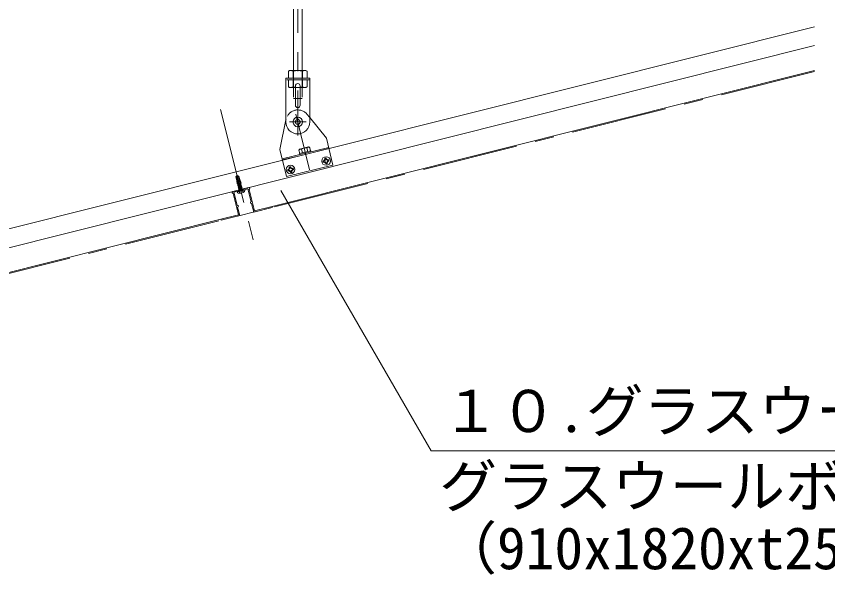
# Model space of a CAD drawing. Units: millimetres on the paper, enlarged 5 times, with parts at other scales. Extents: x -1379 to 1379, y -984 to 973.
# Drawn here: x -1030.8 to -819.4, y -787.7 to -642.2 of the extents above; entities that cross this region are included whole.
import ezdxf
from ezdxf.enums import TextEntityAlignment as Align

# ---------------------------------------------------------------- set-up
doc = ezdxf.new("R2010")
doc.units = ezdxf.units.MM
doc.header["$LTSCALE"] = 5
for name, pattern in [('CHAIN1', [8, 5, -1, 1, -1]), ('DASHED1', [1.8, 1.2, -0.6]), ('LONG_DASHED1', [7, 6, -1])]:
    doc.linetypes.add(name, pattern=pattern)
for name, color, linetype, lineweight in [('2-0_中心線', 3, 'Continuous', 18), ('2-1_中線', 7, 'Continuous', 18), ('2-2_太線１', 3, 'Continuous', 18), ('2-5_寸法', 4, 'Continuous', 9), ('2-6_文字', 7, 'Continuous', 18)]:
    doc.layers.add(name, color=color, linetype=linetype, lineweight=lineweight)
doc.styles.add('ＭＳ ゴシック', font='')
doc.styles.get('ＭＳ ゴシック').set_extended_font_data('MS Gothic')

msp = doc.modelspace()

# ---------------------------------------------------------------- linework, layer by layer
at = {"layer": '2-0_中心線', "color": 4, "linetype": 'CHAIN1', "lineweight": 9}
for p, q in [((-957.442, -541.515), (-957.442, -673.252)), ((-822.843, -656.545), (-1316.094, -780.271)), ((-977.561, -666.443), (-967.842, -705.191)), ((-954.42, -682.171), (-957.926, -667.719)), ((-959.557, -669.715), (-955.254, -669.715))]:
    msp.add_line(p, q, dxfattribs=at)
at = {"layer": '2-1_中線'}
for p, q in [((-822.843, -649.844), (-1308.699, -771.715)), ((-964.131, -691.728), (-822.843, -656.287)), ((-954.317, -658.34), (-960.567, -658.34)), ((-960.567, -658.34), (-960.567, -669.715)), ((-962.131, -676.898), (-960.567, -669.188)), ((-949.983, -673.951), (-954.317, -668.549)), ((-949.983, -673.951), (-948.274, -680.997)), ((-961.541, -679.328), (-949.394, -676.381)), ((-962.131, -676.898), (-960.422, -683.944)), ((-948.274, -680.997), (-960.422, -683.944)), ((-970.259, -686.821), (-974.381, -687.855)), ((-974.26, -688.34), (-972.861, -693.917)), ((-970.441, -687.125), (-974.078, -688.037)), ((-974.078, -688.037), (-973.226, -691.432)), ((-970.441, -687.125), (-969.589, -690.519)), ((-970.137, -687.306), (-968.738, -692.883)), ((-969.467, -691.004), (-968.92, -693.187)), ((-973.105, -691.917), (-972.557, -694.099)), ((-1188.917, -748.112), (-977.468, -695.073))]:
    msp.add_line(p, q, dxfattribs=at)
at = {"layer": '2-1_中線', "color": 3}
for p, q in [((-959.563, -656.34), (-959.892, -656.53)), ((-959.892, -658.34), (-959.892, -656.53)), ((-955.32, -656.34), (-959.563, -656.34)), ((-958.667, -658.34), (-958.667, -656.53)), ((-956.217, -658.34), (-956.217, -656.53)), ((-955.32, -656.34), (-954.992, -656.53)), ((-954.992, -658.34), (-954.992, -656.53)), ((-959.892, -658.34), (-954.992, -658.34)), ((-956.951, -676.799), (-954.632, -676.237)), ((-954.713, -676.279), (-955.061, -676.468)), ((-954.543, -676.257), (-954.416, -676.285)), ((-957.135, -677.101), (-956.929, -677.952)), ((-957.022, -676.859), (-957.122, -676.944)), ((-956.929, -677.952), (-954.124, -677.271)), ((-956.859, -676.8), (-956.463, -676.81)), ((-956.462, -676.814), (-956.228, -677.781)), ((-955.061, -676.468), (-954.825, -677.441)), ((-954.33, -676.421), (-954.124, -677.271)), ((-954.01, -677.501), (-954.069, -677.258))]:
    msp.add_line(p, q, dxfattribs=at)
at = {"layer": '2-1_中線', "linetype": 'DASHED1'}
for p, q in [((-954.317, -658.74), (-960.567, -658.74)), ((-949.323, -676.673), (-961.471, -679.619))]:
    msp.add_line(p, q, dxfattribs=at)
at = {"layer": '2-1_中線', "color": 3, "linetype": 'DASHED1'}
for p, q in [((-954.992, -658.74), (-959.892, -658.74)), ((-959.892, -658.765), (-959.892, -660.576)), ((-958.667, -658.765), (-958.667, -660.576)), ((-956.217, -658.765), (-956.217, -660.576)), ((-954.992, -658.765), (-954.992, -660.576)), ((-959.563, -660.765), (-959.892, -660.576)), ((-959.563, -660.765), (-955.32, -660.765)), ((-955.32, -660.765), (-954.992, -660.576))]:
    msp.add_line(p, q, dxfattribs=at)
at = {"layer": '2-1_中線'}
for points in [[(-954.317, -658.34), (-954.317, -668.569), (-954.317, -669.715)], [(-968.738, -692.883), (-964.131, -691.728), (-964.07, -691.97), (-968.92, -693.187)], [(-972.861, -693.917), (-977.468, -695.073), (-977.407, -695.316), (-972.557, -694.099)]]:
    msp.add_lwpolyline(points, dxfattribs=at)
at = {"layer": '2-1_中線', "color": 3}
msp.add_lwpolyline([(-954.069, -677.258), (-956.984, -677.965), (-956.925, -678.208)], dxfattribs=at)
at = {"layer": '2-1_中線', "linetype": 'DASHED1'}
msp.add_circle((-957.442, -669.715), 0.625, dxfattribs=at)
at = {"layer": '2-1_中線'}
for centre in [(-950.085, -679.893), (-959.317, -682.132)]:
    msp.add_circle(centre, 0.5, dxfattribs=at)
at = {"layer": '2-1_中線', "color": 3}
for centre, radius, start, end in [((-959.091, -658.033), 1.703, 96.34296, 118.04134), ((-959.321, -657.559), 1.22, 57.5712, 88.0446), ((-957.442, -660.394), 4.054, 72.41205, 107.58797), ((-955.563, -657.559), 1.22, 91.95543, 122.42883), ((-955.792, -658.033), 1.703, 61.95869, 83.65707), ((-954.597, -676.501), 0.25, 77.36946, 117.49501), ((-954.573, -676.48), 0.25, 13.63478, 103.63478), ((-956.892, -677.042), 0.25, 103.63478, 193.63478), ((-956.86, -677.05), 0.25, 89.57679, 130.23683), ((-955.289, -678.568), 2.111, 83.80149, 123.78592)]:
    msp.add_arc(centre, radius, start, end, dxfattribs=at)
at = {"layer": '2-1_中線', "color": 3, "linetype": 'DASHED1'}
for centre, radius, start, end in [((-959.091, -659.073), 1.703, 241.95869, 263.65707), ((-959.321, -659.546), 1.22, 271.95543, 302.42883), ((-957.442, -656.711), 4.054, 252.41205, 287.58797), ((-955.563, -659.546), 1.22, 237.5712, 268.0446), ((-955.792, -659.073), 1.703, 276.34296, 298.04134)]:
    msp.add_arc(centre, radius, start, end, dxfattribs=at)
at = {"layer": '2-1_中線', "linetype": 'DASHED1'}
msp.add_arc((-957.442, -669.715), 3.125, 40.37392, 166.89564, dxfattribs=at)
at = {"layer": '2-1_中線'}
for centre, radius, start, end in [((-957.442, -669.715), 3.125, 180, 0), ((-970.198, -687.064), 0.25, 284.08137, 104.08137), ((-974.32, -688.098), 0.25, 104.08137, 284.08137), ((-969.528, -690.762), 0.25, 104.08137, 284.08137), ((-973.166, -691.674), 0.25, 284.08137, 104.08137)]:
    msp.add_arc(centre, radius, start, end, dxfattribs=at)
at = {"layer": '2-2_太線１'}
for p, q in [((-958.567, -541.515), (-958.567, -663.266)), ((-956.317, -541.515), (-956.317, -663.266)), ((-822.843, -644.947), (-1309.855, -767.107)), ((-958.067, -660.34), (-958.067, -665.34)), ((-956.817, -660.34), (-956.817, -665.34)), ((-973.315, -683.742), (-973.583, -684.051)), ((-973.341, -685.017), (-973.583, -684.051)), ((-973.446, -684.084), (-973.583, -684.051)), ((-973.224, -683.827), (-973.446, -684.084)), ((-973.446, -684.084), (-973.189, -685.108)), ((-973.335, -684.218), (-973.224, -683.827)), ((-973.335, -684.218), (-973.116, -685.089)), ((-973.232, -683.701), (-973.315, -683.742)), ((-973.315, -683.742), (-973.224, -683.827)), ((-973.224, -683.827), (-973.232, -683.701)), ((-973.182, -683.802), (-973.232, -683.701)), ((-973.159, -684.045), (-973.18, -684.116)), ((-973.18, -684.116), (-972.859, -685.393)), ((-972.982, -683.973), (-973.001, -683.966)), ((-972.851, -684.894), (-972.516, -684.81)), ((-972.841, -684.132), (-972.662, -684.846)), ((-972.805, -683.915), (-972.758, -683.844)), ((-972.801, -684.94), (-972.58, -684.826)), ((-972.516, -684.81), (-972.758, -683.844)), ((-972.459, -684.909), (-972.516, -684.81)), ((-973.349, -685.289), (-973.155, -685.206)), ((-973.349, -685.289), (-973.347, -685.221)), ((-973.349, -685.289), (-973.211, -685.328)), ((-973.347, -685.221), (-973.178, -685.134)), ((-973.347, -685.221), (-973.259, -685.136)), ((-973.341, -685.017), (-973.272, -685)), ((-973.298, -685.598), (-973.173, -685.478)), ((-973.298, -685.598), (-973.065, -685.497)), ((-973.292, -685.623), (-973.298, -685.598)), ((-973.259, -685.136), (-973.292, -685.005)), ((-973.292, -685.623), (-973.058, -685.52)), ((-973.292, -685.623), (-973.125, -685.67)), ((-973.272, -685), (-973.234, -685.123)), ((-973.234, -685.123), (-973.259, -685.136)), ((-972.853, -685.023), (-973.235, -685.119)), ((-973.178, -685.134), (-973.234, -685.123)), ((-973.212, -685.94), (-973.088, -685.82)), ((-973.206, -685.964), (-973.212, -685.94)), ((-973.211, -685.328), (-973.175, -685.31)), ((-973.173, -685.478), (-973.211, -685.328)), ((-973.206, -685.964), (-972.23, -685.538)), ((-973.206, -685.964), (-973.039, -686.012)), ((-973.178, -685.134), (-973.155, -685.206)), ((-973.175, -685.31), (-973.155, -685.206)), ((-973.175, -685.31), (-973.13, -685.456)), ((-973.13, -685.456), (-973.173, -685.478)), ((-973.065, -685.497), (-973.13, -685.456)), ((-973.126, -686.282), (-973.002, -686.162)), ((-973.12, -686.306), (-973.126, -686.282)), ((-973.125, -685.67), (-973.072, -685.643)), ((-973.088, -685.82), (-973.125, -685.67)), ((-973.12, -686.306), (-972.145, -685.88)), ((-973.12, -686.306), (-972.954, -686.354)), ((-972.403, -685.466), (-973.088, -685.82)), ((-973.072, -685.643), (-973.058, -685.52)), ((-973.072, -685.643), (-973.054, -685.702)), ((-973.065, -685.497), (-973.058, -685.52)), ((-973.039, -686.012), (-972.355, -685.659)), ((-973.002, -686.162), (-973.039, -686.012)), ((-973.03, -686.614), (-972.916, -686.504)), ((-973.009, -686.656), (-973.03, -686.614)), ((-973.009, -686.656), (-972.059, -686.222)), ((-973.009, -686.656), (-972.881, -686.692)), ((-972.317, -685.808), (-973.002, -686.162)), ((-972.954, -686.354), (-972.269, -686)), ((-972.916, -686.504), (-972.954, -686.354)), ((-972.945, -686.956), (-972.83, -686.845)), ((-972.923, -686.997), (-972.945, -686.956)), ((-972.923, -686.997), (-971.973, -686.564)), ((-972.231, -686.15), (-972.916, -686.504)), ((-972.881, -686.692), (-972.183, -686.342)), ((-972.83, -686.845), (-972.869, -686.689)), ((-972.851, -684.894), (-972.863, -685.617)), ((-972.862, -685.534), (-972.441, -685.317)), ((-972.862, -685.534), (-972.81, -685.412)), ((-972.489, -685.124), (-972.858, -685.315)), ((-972.81, -685.385), (-972.858, -685.315)), ((-972.855, -685.144), (-972.526, -684.975)), ((-972.855, -685.144), (-972.803, -685.056)), ((-972.733, -684.864), (-972.851, -684.925)), ((-972.801, -684.94), (-972.851, -684.925)), ((-972.836, -687.344), (-971.886, -686.911)), ((-972.146, -686.492), (-972.83, -686.845)), ((-972.81, -685.412), (-972.316, -685.196)), ((-972.809, -685.385), (-972.81, -685.412)), ((-972.803, -685.056), (-972.459, -684.909)), ((-972.801, -684.94), (-972.803, -685.056)), ((-972.795, -687.034), (-972.098, -686.684)), ((-972.059, -686.839), (-972.743, -687.192)), ((-972.459, -684.909), (-972.526, -684.975)), ((-972.489, -685.124), (-972.526, -684.975)), ((-972.316, -685.196), (-972.441, -685.317)), ((-972.403, -685.466), (-972.441, -685.317)), ((-972.23, -685.538), (-972.355, -685.659)), ((-972.317, -685.808), (-972.355, -685.659)), ((-972.316, -685.196), (-972.322, -685.172)), ((-972.145, -685.88), (-972.269, -686)), ((-972.231, -686.15), (-972.269, -686)), ((-972.23, -685.538), (-972.236, -685.514)), ((-972.059, -686.222), (-972.183, -686.342)), ((-972.145, -685.88), (-972.151, -685.856)), ((-971.973, -686.564), (-972.098, -686.684)), ((-972.059, -686.222), (-972.065, -686.198)), ((-971.886, -686.911), (-972.01, -687.031)), ((-971.973, -686.564), (-971.979, -686.54)), ((-971.886, -686.911), (-971.892, -686.886)), ((-971.259, -687.459), (-973.199, -687.945)), ((-973.199, -687.945), (-973.181, -688.018)), ((-971.411, -687.368), (-973.108, -687.794)), ((-972.923, -686.997), (-972.795, -687.034)), ((-972.858, -687.303), (-972.743, -687.192)), ((-972.836, -687.344), (-972.858, -687.303)), ((-972.836, -687.344), (-972.708, -687.381)), ((-972.743, -687.192), (-972.784, -687.031)), ((-972.768, -687.708), (-972.711, -687.612)), ((-972.737, -687.494), (-971.81, -687.262)), ((-972.737, -687.494), (-972.711, -687.612)), ((-972.711, -687.612), (-971.846, -687.395)), ((-972.708, -687.381), (-972.01, -687.031)), ((-972.672, -687.478), (-972.697, -687.378)), ((-971.973, -687.181), (-972.432, -687.418)), ((-971.987, -687.306), (-971.806, -687.228)), ((-971.806, -687.228), (-971.973, -687.181)), ((-971.879, -687.279), (-971.846, -687.395)), ((-971.75, -687.453), (-971.846, -687.395)), ((-971.833, -687.268), (-971.8, -687.253)), ((-971.8, -687.253), (-971.81, -687.262)), ((-971.8, -687.253), (-971.806, -687.228)), ((-971.259, -687.459), (-971.241, -687.531))]:
    msp.add_line(p, q, dxfattribs=at)
at = {"layer": '2-2_太線１', "linetype": 'DASHED1'}
for p, q in [((-958.567, -656.34), (-958.567, -663.652)), ((-956.317, -656.34), (-956.317, -663.652)), ((-958.567, -663.652), (-956.317, -663.652))]:
    msp.add_line(p, q, dxfattribs=at)
at = {"layer": '2-2_太線１', "color": 7, "linetype": 'DASHED1'}
for p, q in [((-954.317, -668.549), (-955.061, -667.691)), ((-960.485, -669.007), (-960.567, -669.188))]:
    msp.add_line(p, q, dxfattribs=at)
at = {"layer": '2-2_太線１', "linetype": 'LONG_DASHED1'}
for p, q in [((-972.672, -688.298), (-972.533, -687.666)), ((-972.292, -687.448), (-972.533, -687.666)), ((-972.292, -687.448), (-971.978, -687.526)), ((-971.557, -688.018), (-971.978, -687.526))]:
    msp.add_line(p, q, dxfattribs=at)
at = {"layer": '2-2_太線１'}
for points in [[(-972.758, -683.844), (-973.14, -683.698), (-973.232, -683.701)], [(-973.212, -685.94), (-972.236, -685.514), (-972.403, -685.466)], [(-973.126, -686.282), (-972.151, -685.856), (-972.317, -685.808)], [(-973.03, -686.614), (-972.065, -686.198), (-972.231, -686.15)], [(-972.945, -686.956), (-971.979, -686.54), (-972.146, -686.492)], [(-972.858, -687.303), (-971.892, -686.886), (-972.059, -686.839)], [(-972.81, -685.385), (-972.322, -685.172), (-972.489, -685.124)], [(-972.134, -686.495), (-972.182, -686.347), (-972.183, -686.342)], [(-972.048, -686.837), (-972.096, -686.689), (-972.098, -686.684)], [(-971.961, -687.184), (-972.009, -687.036), (-972.01, -687.031)]]:
    msp.add_lwpolyline(points, dxfattribs=at)
msp.add_circle((-957.442, -669.715), 1.25, dxfattribs=at)
for centre, radius, start, end in [((-957.442, -660.34), 0.625, 0, 180), ((-957.442, -665.34), 0.625, 180, 0), ((-973.482, -683.952), 0.336, 344.08135, 26.58137), ((-972.881, -683.652), 0.336, 206.58137, 249.08137), ((-973.044, -684.077), 0.12, 69.08135, 164.08135), ((-972.929, -683.834), 0.148, 249.08137, 326.92702), ((-973.064, -684.188), 0.23, 14.08137, 69.08135), ((-972.574, -684.065), 0.275, 146.92702, 194.08137), ((-973.022, -685.517), 0.188, 260.16062, 327.62597), ((-973.078, -687.915), 0.125, 104.08137, 194.08137), ((-972.89, -687.945), 0.3, 194.08137, 252.19057), ((-972.484, -686.684), 1.625, 252.19057, 315.97214), ((-971.38, -687.489), 0.125, 14.08137, 104.08137), ((-971.532, -687.604), 0.3, 315.97214, 14.08137)]:
    msp.add_arc(centre, radius, start, end, dxfattribs=at)
at = {"layer": '2-5_寸法'}
for p, q in [((-961.84, -687.564), (-922.658, -755.429)), ((-922.658, -755.429), (-744.346, -755.429))]:
    msp.add_line(p, q, dxfattribs=at)
at = {"layer": '2-6_文字'}
for p, q in [((-950.829, -680.009), (-950.814, -680.07)), ((-950.799, -680.131), (-950.814, -680.07)), ((-950.737, -679.858), (-950.433, -679.784)), ((-950.648, -680.223), (-950.345, -680.149)), ((-950.415, -679.33), (-950.341, -679.634)), ((-950.323, -679.179), (-950.262, -679.164)), ((-950.201, -679.149), (-950.262, -679.164)), ((-950.12, -680.545), (-950.194, -680.241)), ((-950.05, -679.241), (-949.977, -679.545)), ((-949.848, -680.607), (-949.908, -680.622)), ((-949.756, -680.456), (-949.829, -680.153)), ((-949.522, -679.563), (-949.826, -679.637)), ((-949.434, -679.928), (-949.737, -680.002)), ((-949.371, -679.655), (-949.356, -679.716)), ((-949.342, -679.777), (-949.356, -679.716)), ((-960.061, -682.249), (-960.046, -682.309)), ((-960.032, -682.37), (-960.046, -682.309)), ((-959.969, -682.098), (-959.665, -682.024)), ((-959.881, -682.462), (-959.577, -682.388)), ((-959.647, -681.569), (-959.573, -681.873)), ((-959.555, -681.418), (-959.494, -681.404)), ((-959.433, -681.389), (-959.494, -681.404)), ((-959.352, -682.784), (-959.426, -682.48)), ((-959.283, -681.481), (-959.209, -681.785)), ((-958.988, -682.696), (-959.062, -682.392)), ((-958.754, -681.803), (-959.058, -681.877)), ((-958.666, -682.167), (-958.97, -682.241)), ((-958.603, -681.895), (-958.589, -681.956)), ((-958.574, -682.016), (-958.589, -681.956)), ((-949.969, -680.637), (-949.908, -680.622)), ((-959.201, -682.876), (-959.141, -682.861)), ((-959.08, -682.847), (-959.141, -682.861))]:
    msp.add_line(p, q, dxfattribs=at)
for centre in [(-950.085, -679.893), (-959.317, -682.132)]:
    msp.add_circle(centre, 1.125, dxfattribs=at)
for centre, start, end in [((-950.707, -679.98), 103.63478, 193.63478), ((-950.678, -680.101), 193.63478, 283.63478), ((-950.462, -679.663), 283.63478, 13.63478), ((-950.293, -679.3), 103.63478, 193.63478), ((-950.315, -680.27), 13.63478, 103.63478), ((-950.172, -679.271), 13.63478, 103.63478), ((-949.999, -680.515), 193.63478, 283.63478), ((-949.855, -679.516), 193.63478, 283.63478), ((-949.877, -680.486), 283.63478, 13.63478), ((-949.708, -680.123), 103.63478, 193.63478), ((-949.492, -679.685), 13.63478, 103.63478), ((-949.463, -679.806), 283.63478, 13.63478), ((-959.94, -682.219), 103.63478, 193.63478), ((-959.91, -682.341), 193.63478, 283.63478), ((-959.695, -681.902), 283.63478, 13.63478), ((-959.525, -681.54), 103.63478, 193.63478), ((-959.547, -682.51), 13.63478, 103.63478), ((-959.404, -681.51), 13.63478, 103.63478), ((-959.087, -681.755), 193.63478, 283.63478), ((-959.109, -682.725), 283.63478, 13.63478), ((-958.94, -682.362), 103.63478, 193.63478), ((-958.725, -681.924), 13.63478, 103.63478), ((-958.695, -682.046), 283.63478, 13.63478), ((-959.231, -682.755), 193.63478, 283.63478)]:
    msp.add_arc(centre, 0.125, start, end, dxfattribs=at)

# ---------------------------------------------------------------- texts
at = {"layer": '2-6_文字', "style": 'ＭＳ ゴシック'}
for s, p in [('１０.グラスウールボード', (-919.9, -753.806)), ('グラスウールボード', (-920.574, -773.39)), ('（910x1820xt25 32Ｋ）', (-920.574, -789.535))]:
    msp.add_text(s, height=11, dxfattribs=at).set_placement(p, align=Align.BOTTOM_LEFT)

doc.saveas('drawing.dxf')
